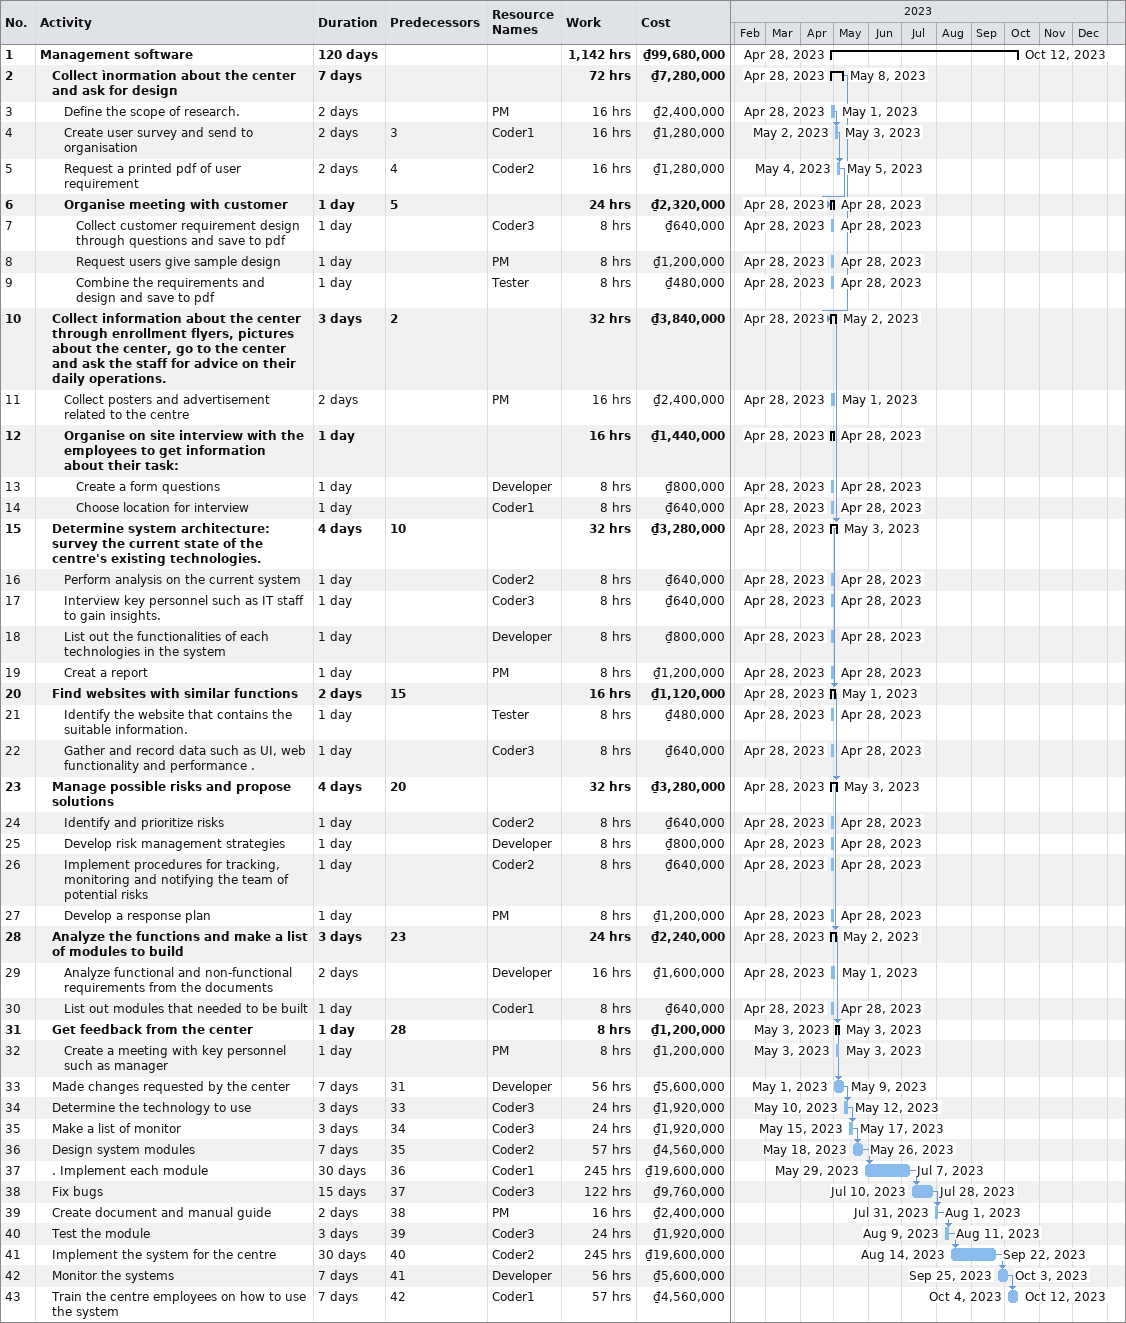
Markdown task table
| ID | Level | Task | Duration | Start | Finish | Predecessors | Resources | Work (h) | Cost (₫) |
|---|---|---|---|---|---|---|---|---|---|
| 1 | 1 | **Management software** | 120d | 2023-04-28 | 2023-10-12 |  |  | 1142 | 99680000 |
| 2 | 2 | **Collect ìnormation about the center and ask for design** | 7d | 2023-04-28 | 2023-05-08 |  |  | 72 | 7280000 |
| 3 | 3 | Define the scope of research. | 2d | 2023-04-28 | 2023-05-01 |  | PM | 16 | 2400000 |
| 4 | 3 | Create user survey and send to organisation | 2d | 2023-05-02 | 2023-05-03 | 3 | Coder1 | 16 | 1280000 |
| 5 | 3 | Request a printed pdf of user requirement | 2d | 2023-05-04 | 2023-05-05 | 4 | Coder2 | 16 | 1280000 |
| 6 | 3 | **Organise meeting with customer** | 1d | 2023-04-28 | 2023-04-28 | 5 |  | 24 | 2320000 |
| 7 | 4 | Collect customer requirement design through questions and save to pdf | 1d | 2023-04-28 | 2023-04-28 |  | Coder3 | 8 | 640000 |
| 8 | 4 | Request users give sample design | 1d | 2023-04-28 | 2023-04-28 |  | PM | 8 | 1200000 |
| 9 | 4 | Combine the requirements and design and save to pdf | 1d | 2023-04-28 | 2023-04-28 |  | Tester | 8 | 480000 |
| 10 | 2 | **Collect information about the center through enrollment flyers, pictures about the center, go to the center and ask the staff for advice on their daily operations.** | 3d | 2023-04-28 | 2023-05-02 | 2 |  | 32 | 3840000 |
| 11 | 3 | Collect posters and advertisement related to the centre | 2d | 2023-04-28 | 2023-05-01 |  | PM | 16 | 2400000 |
| 12 | 3 | **Organise on site interview with the employees to get information about their task:** | 1d | 2023-04-28 | 2023-04-28 |  |  | 16 | 1440000 |
| 13 | 4 | Create a form questions | 1d | 2023-04-28 | 2023-04-28 |  | Developer | 8 | 800000 |
| 14 | 4 | Choose location for interview | 1d | 2023-04-28 | 2023-04-28 |  | Coder1 | 8 | 640000 |
| 15 | 2 | **Determine system architecture: survey the current state of the centre's existing technologies.** | 4d | 2023-04-28 | 2023-05-03 | 10 |  | 32 | 3280000 |
| 16 | 3 | Perform analysis on the current system | 1d | 2023-04-28 | 2023-04-28 |  | Coder2 | 8 | 640000 |
| 17 | 3 | Interview key personnel such as IT staff to gain insights. | 1d | 2023-04-28 | 2023-04-28 |  | Coder3 | 8 | 640000 |
| 18 | 3 | List out the functionalities of each technologies in the system | 1d | 2023-04-28 | 2023-04-28 |  | Developer | 8 | 800000 |
| 19 | 3 | Creat a report | 1d | 2023-04-28 | 2023-04-28 |  | PM | 8 | 1200000 |
| 20 | 2 | **Find websites with similar functions** | 2d | 2023-04-28 | 2023-05-01 | 15 |  | 16 | 1120000 |
| 21 | 3 | Identify the website that contains the suitable information. | 1d | 2023-04-28 | 2023-04-28 |  | Tester | 8 | 480000 |
| 22 | 3 | Gather and record data such as UI, web functionality and performance . | 1d | 2023-04-28 | 2023-04-28 |  | Coder3 | 8 | 640000 |
| 23 | 2 | **Manage possible risks and propose solutions** | 4d | 2023-04-28 | 2023-05-03 | 20 |  | 32 | 3280000 |
| 24 | 3 | Identify and prioritize risks | 1d | 2023-04-28 | 2023-04-28 |  | Coder2 | 8 | 640000 |
| 25 | 3 | Develop risk management strategies | 1d | 2023-04-28 | 2023-04-28 |  | Developer | 8 | 800000 |
| 26 | 3 | Implement procedures for tracking, monitoring and notifying the team of potential risks | 1d | 2023-04-28 | 2023-04-28 |  | Coder2 | 8 | 640000 |
| 27 | 3 | Develop a response plan | 1d | 2023-04-28 | 2023-04-28 |  | PM | 8 | 1200000 |
| 28 | 2 | **Analyze the functions and make a list of modules to build** | 3d | 2023-04-28 | 2023-05-02 | 23 |  | 24 | 2240000 |
| 29 | 3 | Analyze functional and non-functional requirements from the documents | 2d | 2023-04-28 | 2023-05-01 |  | Developer | 16 | 1600000 |
| 30 | 3 | List out modules that needed to be built | 1d | 2023-04-28 | 2023-04-28 |  | Coder1 | 8 | 640000 |
| 31 | 2 | **Get feedback from the center** | 1d | 2023-05-03 | 2023-05-03 | 28 |  | 8 | 1200000 |
| 32 | 3 | Create a meeting with key personnel such as manager | 1d | 2023-05-03 | 2023-05-03 |  | PM | 8 | 1200000 |
| 33 | 2 | Made changes requested by the center | 7d | 2023-05-01 | 2023-05-09 | 31 | Developer | 56 | 5600000 |
| 34 | 2 | Determine the technology to use | 3d | 2023-05-10 | 2023-05-12 | 33 | Coder3 | 24 | 1920000 |
| 35 | 2 | Make a list of monitor | 3d | 2023-05-15 | 2023-05-17 | 34 | Coder3 | 24 | 1920000 |
| 36 | 2 | Design system modules | 7d | 2023-05-18 | 2023-05-26 | 35 | Coder2 | 57 | 4560000 |
| 37 | 2 | . Implement each module | 30d | 2023-05-29 | 2023-07-07 | 36 | Coder1 | 245 | 19600000 |
| 38 | 2 | Fix bugs | 15d | 2023-07-10 | 2023-07-28 | 37 | Coder3 | 122 | 9760000 |
| 39 | 2 | Create document and manual guide | 2d | 2023-07-31 | 2023-08-01 | 38 | PM | 16 | 2400000 |
| 40 | 2 | Test the module | 3d | 2023-08-09 | 2023-08-11 | 39 | Coder3 | 24 | 1920000 |
| 41 | 2 | Implement the system for the centre | 30d | 2023-08-14 | 2023-09-22 | 40 | Coder2 | 245 | 19600000 |
| 42 | 2 | Monitor the systems | 7d | 2023-09-25 | 2023-10-03 | 41 | Developer | 56 | 5600000 |
| 43 | 2 | Train the centre employees on how to use the system | 7d | 2023-10-04 | 2023-10-12 | 42 | Coder1 | 57 | 4560000 |
